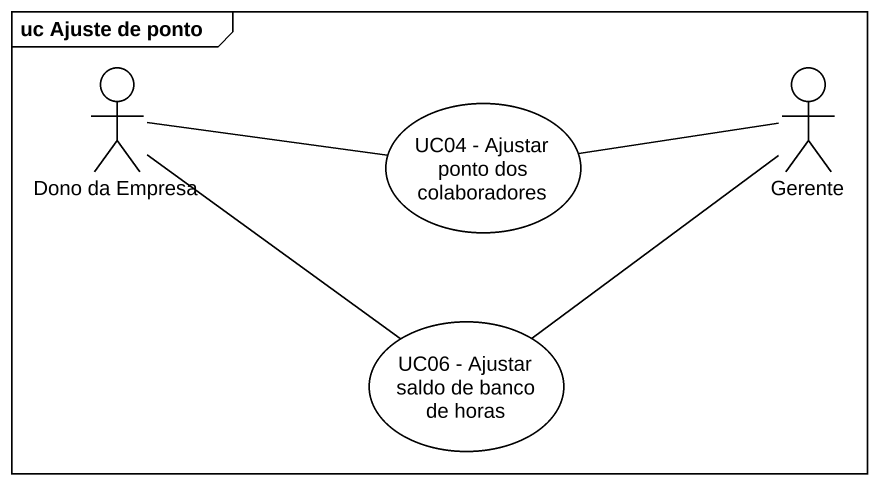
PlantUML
@startuml
mainframe uc Ajuste de ponto
actor "Dono da Empresa" as Dono_da_Empresa
usecase "UC04 - Ajustar ponto dos colaboradores" as UC04_Ajustar_ponto_dos
actor Gerente
usecase "UC06 - Ajustar saldo de banco de horas" as UC06_Ajustar_saldo_de_banco
Dono_da_Empresa -right- UC04_Ajustar_ponto_dos
Dono_da_Empresa -- UC06_Ajustar_saldo_de_banco
Gerente -left- UC04_Ajustar_ponto_dos
Gerente -- UC06_Ajustar_saldo_de_banco
@enduml
